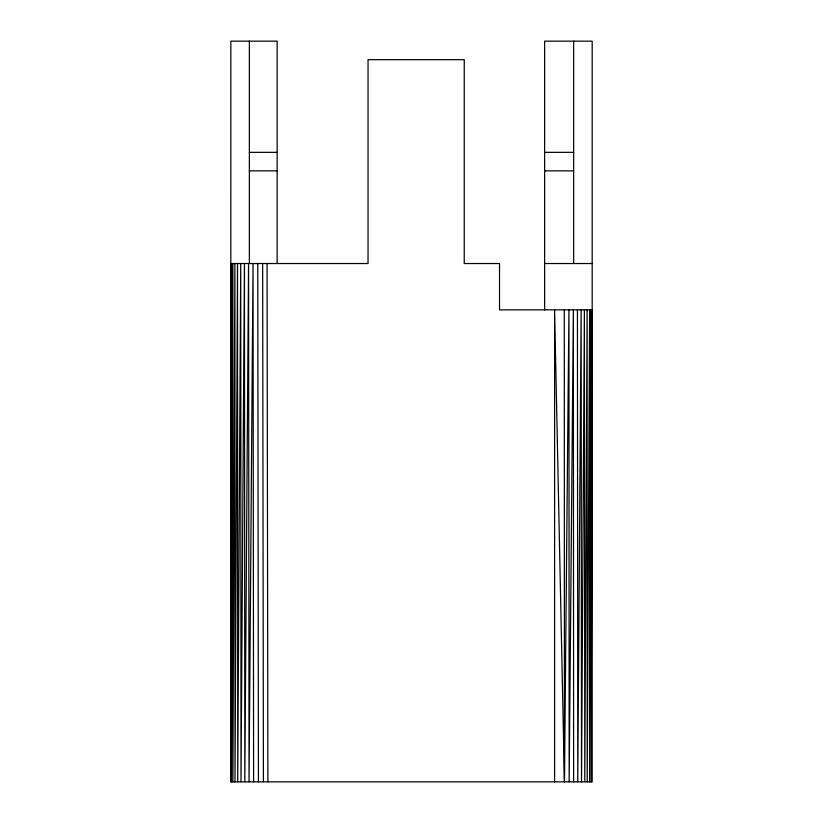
<?xml version="1.0" encoding="UTF-8"?>
<svg xmlns="http://www.w3.org/2000/svg" width="823" height="823" viewBox="0 0 823 823"><rect width="100%" height="100%" fill="white"/><g stroke="black" fill="none" stroke-linecap="round" stroke-linejoin="round"><path stroke-width="1.23" d="M554.599 781.85L554.599 309.849L564.434 781.85L568.94 309.849L569.156 781.85L573.353 309.849L573.631 781.85M249.359 152.337L277.156 152.337M544.631 152.337L573.652 152.337M249.359 170.865L277.156 170.865M544.631 170.865L573.652 170.865M544.631 263.525L592.19 263.525M577.437 309.849L577.777 781.85L581.141 309.849L581.511 781.85L584.392 309.849L584.772 781.85L587.128 309.849L587.2 781.85L589.628 309.849L589.628 781.85L590.904 309.849L591.14 781.85L592.19 309.849L499.53 309.849L499.53 263.525L464.244 263.525L464.244 59.678L368.035 59.678L368.035 263.525L230.821 263.525L230.81 781.85L592.19 781.85L592.19 41.15L544.631 41.15L544.631 309.849M564.29 309.849L564.434 781.85M267.064 263.525L267.897 781.85M262.65 263.525L263.411 781.85M257.764 263.525L258.432 781.85M253.607 781.85L253.042 263.525L249.04 781.85L248.567 263.525L244.812 781.85L244.441 263.525L241.005 781.85L240.738 263.525L237.724 781.85L237.528 263.525L235.008 781.85L234.894 263.525L232.919 781.85L232.868 263.525L231.52 781.85L231.5 263.525L230.81 781.85L230.831 41.15L277.156 41.15L277.156 263.525M573.652 41.15L573.652 263.525M249.359 41.15L249.359 263.525"/></g></svg>
